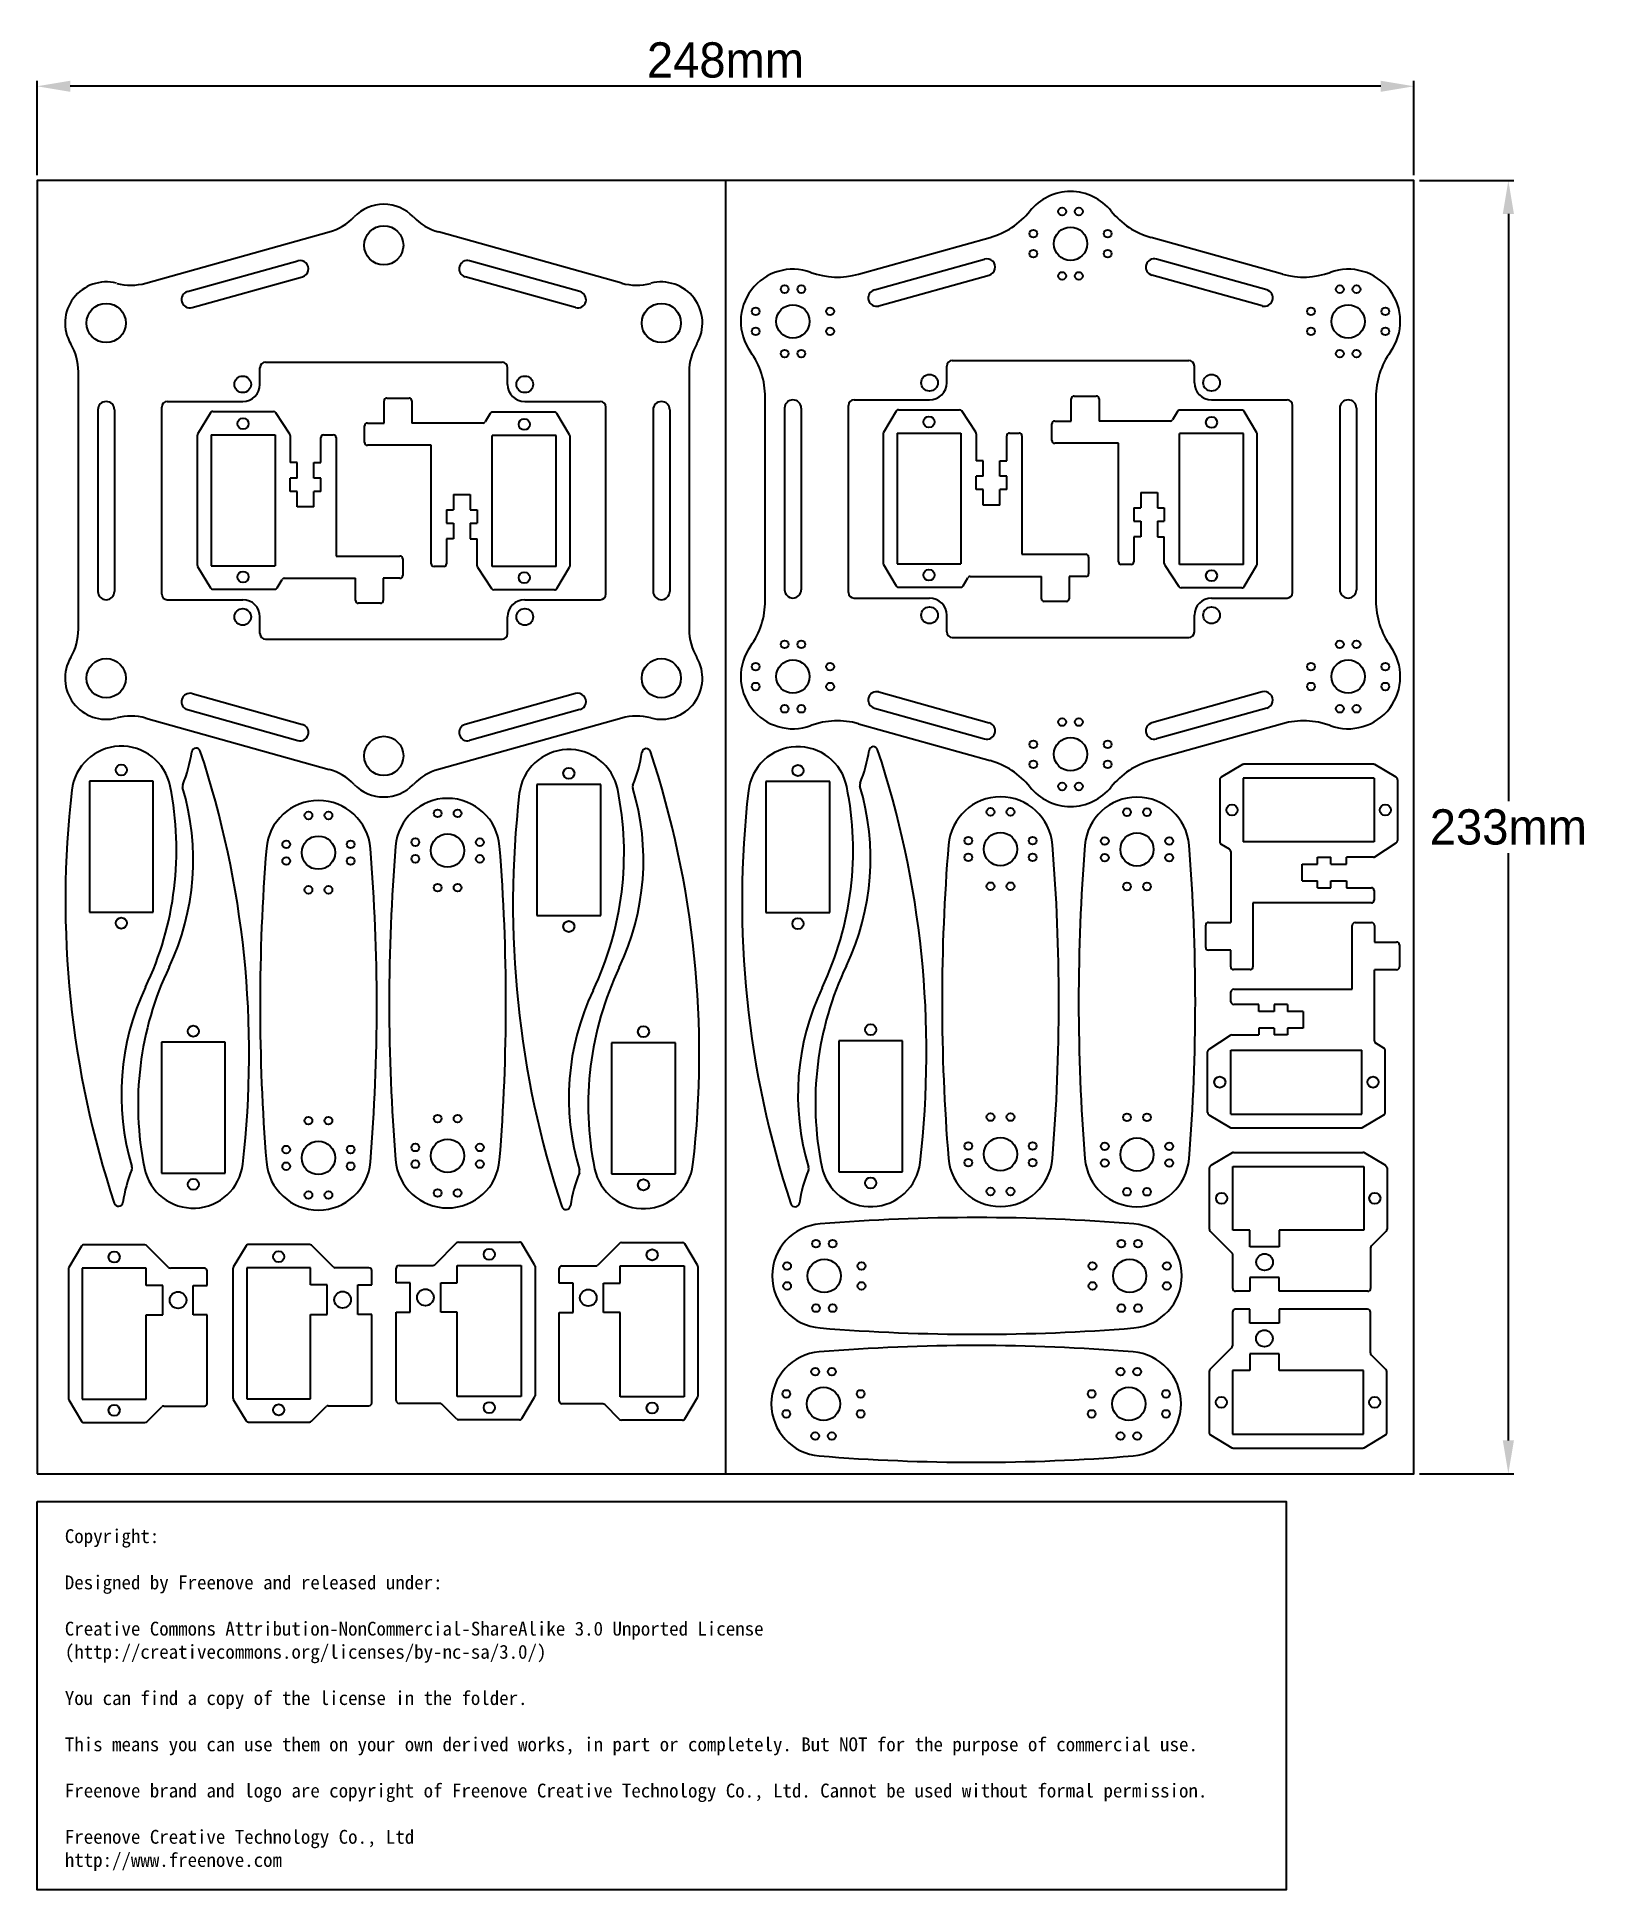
# Model space of a CAD drawing. Extents: x 0 to 280, y -75 to 259.
import ezdxf

# ---------------------------------------------------------------- set-up
doc = ezdxf.new("R2010")
doc.units = 0
doc.header["$PDSIZE"] = -1
doc.layers.get('0').update_dxf_attribs({"linetype": 'CONTINUOUS'})
doc.layers.get('Defpoints').update_dxf_attribs({"linetype": 'CONTINUOUS'})
doc.dimstyles.new('ISO-25', dxfattribs={"dimtxt": 2.5, "dimasz": 2.5, "dimexe": 1.25, "dimexo": 0.625, "dimtad": 1, "dimdsep": 46, "dimtxsty": 'Standard', "dimcen": 2.5, "dimadec": 0, "dimazin": 0, "dimtfac": 1, "dimtmove": 0, "dimatfit": 3, "dimfxl": 1, "dimarcsym": 0})

# ---------------------------------------------------------------- blocks, each defined once
blk = doc.blocks.new('*D1')
at = {"color": 0, "lineweight": -2, "transparency": 16777216}
for p, q in [((0, 233.99), (0, 250.99)), ((248, 233.99), (248, 250.99)), ((242.01, 250), (5.99, 250))]:
    blk.add_line(p, q, dxfattribs=at)
at = {"color": 0, "transparency": 16777216}
for points in [[(5.99, 251), (5.99, 249), (0, 250)], [(242.01, 251), (242.01, 249), (248, 250)]]:
    blk.add_solid(points, dxfattribs=at)
at = {"layer": 'Defpoints', "color": 0, "transparency": 16777216}
for p in [(0, 250), (0, 233), (248, 233)]:
    blk.add_point(p, dxfattribs=at)
at = {"color": 0, "transparency": 16777216, "insert": (124, 254.7), "char_height": 6.35, "attachment_point": 5}
blk.add_mtext('248mm', dxfattribs=at)
blk = doc.blocks.new('*D2')
at = {"color": 0, "lineweight": -2, "transparency": 16777216}
for p, q in [((248.99, 233), (265.99, 233)), ((265, 227.01), (265, 121.2)), ((265, 5.99), (265, 111.8)), ((248.99, 0), (265.99, 0))]:
    blk.add_line(p, q, dxfattribs=at)
at = {"color": 0, "transparency": 16777216}
for points in [[(264, 227.01), (266, 227.01), (265, 233)], [(264, 5.99), (266, 5.99), (265, 0)]]:
    blk.add_solid(points, dxfattribs=at)
at = {"layer": 'Defpoints', "color": 0, "transparency": 16777216}
for p in [(248, 233), (265, 233), (248, 0)]:
    blk.add_point(p, dxfattribs=at)
at = {"color": 0, "transparency": 16777216, "insert": (265, 116.5), "char_height": 6.35, "attachment_point": 5}
blk.add_mtext('233mm', dxfattribs=at)

msp = doc.modelspace()

# ---------------------------------------------------------------- linework, layer by layer
msp.add_line((124, 233), (124, 0))
at = {"color": 7, "linetype": 'Continuous'}
for p, q in [((19.588, 214.528), (52.605, 223.773)), ((105.301, 214.528), (72.284, 223.773)), ((147.949, 216.13), (171.643, 222.764)), ((224.34, 216.13), (200.645, 222.764)), ((27.106, 212.998), (46.974, 218.562)), ((97.783, 212.998), (77.914, 218.562)), ((150.806, 213.295), (170.674, 218.858)), ((221.483, 213.295), (201.614, 218.858)), ((27.914, 210.11), (47.783, 215.673)), ((96.974, 210.11), (77.106, 215.673)), ((151.614, 210.406), (171.483, 215.969)), ((220.674, 210.406), (200.806, 215.969)), ((164.844, 200.587), (207.444, 200.587)), ((7.444, 152.154), (7.444, 198.517)), ((40.144, 196.291), (40.144, 199.291)), ((41.144, 200.291), (83.744, 200.291)), ((84.744, 196.291), (84.744, 199.291)), ((117.444, 198.517), (117.444, 152.154)), ((163.844, 196.587), (163.844, 199.587)), ((208.444, 196.587), (208.444, 199.587)), ((62.998, 193.814), (66.998, 193.814)), ((131.144, 157.291), (131.144, 193.973)), ((186.285, 189.679), (186.285, 193.679)), ((186.785, 194.179), (190.785, 194.179)), ((191.285, 193.679), (191.285, 189.679)), ((241.144, 193.973), (241.144, 157.291)), ((10.944, 191.691), (10.944, 158.981)), ((13.944, 191.691), (13.944, 158.981)), ((22.444, 158.481), (22.444, 192.191)), ((23.444, 193.191), (37.044, 193.191)), ((31.209, 191.15), (28.925, 187.312)), ((31.639, 191.394), (42.584, 191.394)), ((45.523, 187.319), (43.003, 191.168)), ((62.498, 189.314), (62.498, 193.314)), ((67.498, 193.314), (67.498, 189.314)), ((81.602, 191.019), (80.733, 189.558)), ((93.214, 191.264), (82.032, 191.264)), ((87.844, 193.191), (101.444, 193.191)), ((95.928, 187.182), (93.643, 191.019)), ((102.444, 158.481), (102.444, 192.191)), ((110.944, 191.691), (110.944, 158.981)), ((113.944, 191.691), (113.944, 158.981)), ((134.644, 191.987), (134.644, 159.277)), ((137.644, 191.987), (137.644, 159.277)), ((146.144, 158.777), (146.144, 192.487)), ((147.144, 193.487), (160.744, 193.487)), ((154.748, 191.474), (152.464, 187.636)), ((155.178, 191.718), (166.123, 191.718)), ((169.062, 187.643), (166.541, 191.492)), ((205.39, 191.385), (204.52, 189.923)), ((217.001, 191.629), (205.82, 191.629)), ((211.544, 193.487), (225.144, 193.487)), ((219.715, 187.547), (217.431, 191.385)), ((226.144, 158.777), (226.144, 192.487)), ((234.644, 191.987), (234.644, 159.277)), ((237.644, 191.987), (237.644, 159.277)), ((28.855, 187.057), (28.855, 163.732)), ((31.355, 187.194), (31.355, 163.594)), ((31.355, 187.194), (42.855, 187.194)), ((42.855, 187.194), (42.855, 163.594)), ((45.605, 187.045), (45.605, 182.194)), ((51.605, 187.194), (53.355, 187.194)), ((58.998, 185.814), (58.998, 188.814)), ((59.498, 189.314), (62.498, 189.314)), ((80.303, 189.314), (67.498, 189.314)), ((81.998, 163.464), (81.998, 187.064)), ((93.498, 187.064), (81.998, 187.064)), ((93.498, 163.464), (93.498, 187.064)), ((152.393, 187.381), (152.393, 164.056)), ((154.893, 187.518), (166.393, 187.518)), ((154.893, 187.518), (154.893, 163.918)), ((166.393, 187.518), (166.393, 163.918)), ((169.143, 187.369), (169.143, 182.518)), ((174.643, 182.518), (174.643, 187.018)), ((175.143, 187.518), (176.893, 187.518)), ((177.393, 187.018), (177.393, 165.668)), ((182.785, 186.179), (182.785, 189.179)), ((183.285, 189.679), (186.285, 189.679)), ((204.09, 189.679), (191.285, 189.679)), ((205.785, 163.829), (205.785, 187.429)), ((217.285, 187.429), (205.785, 187.429)), ((217.285, 163.829), (217.285, 187.429)), ((219.785, 163.967), (219.785, 187.292)), ((51.105, 182.194), (51.105, 186.694)), ((53.855, 186.694), (53.855, 165.344)), ((70.998, 185.314), (59.498, 185.314)), ((70.998, 163.964), (70.998, 185.314)), ((95.998, 163.601), (95.998, 186.926)), ((194.785, 185.679), (183.285, 185.679)), ((194.785, 164.329), (194.785, 185.679)), ((46.855, 182.194), (45.605, 182.194)), ((46.855, 179.394), (46.855, 182.194)), ((49.855, 179.394), (49.855, 182.194)), ((49.855, 182.194), (51.105, 182.194)), ((170.393, 182.518), (169.143, 182.518)), ((170.393, 179.718), (170.393, 182.518)), ((173.393, 179.718), (173.393, 182.518)), ((173.393, 182.518), (174.643, 182.518)), ((46.855, 179.394), (45.605, 179.394)), ((45.605, 176.994), (45.605, 179.394)), ((46.855, 176.994), (45.605, 176.994)), ((46.855, 174.194), (46.855, 176.994)), ((51.105, 179.394), (49.855, 179.394)), ((49.855, 174.194), (49.855, 176.994)), ((51.105, 176.994), (49.855, 176.994)), ((51.105, 176.994), (51.105, 179.394)), ((170.393, 179.718), (169.143, 179.718)), ((169.143, 177.318), (169.143, 179.718)), ((170.393, 177.318), (169.143, 177.318)), ((170.393, 174.518), (170.393, 177.318)), ((174.643, 179.718), (173.393, 179.718)), ((173.393, 174.518), (173.393, 177.318)), ((174.643, 177.318), (173.393, 177.318)), ((174.643, 177.318), (174.643, 179.718)), ((49.855, 174.194), (46.855, 174.194)), ((73.748, 173.664), (74.998, 173.664)), ((73.748, 173.664), (73.748, 171.264)), ((74.998, 176.464), (77.998, 176.464)), ((74.998, 176.464), (74.998, 173.664)), ((77.998, 176.464), (77.998, 173.664)), ((77.998, 173.664), (79.248, 173.664)), ((79.248, 173.664), (79.248, 171.264)), ((173.393, 174.518), (170.393, 174.518)), ((197.535, 174.029), (198.785, 174.029)), ((197.535, 174.029), (197.535, 171.629)), ((198.785, 176.829), (201.785, 176.829)), ((198.785, 176.829), (198.785, 174.029)), ((201.785, 176.829), (201.785, 174.029)), ((201.785, 174.029), (203.035, 174.029)), ((203.035, 174.029), (203.035, 171.629)), ((73.748, 171.264), (74.998, 171.264)), ((74.998, 171.264), (74.998, 168.464)), ((77.998, 171.264), (77.998, 168.464)), ((77.998, 171.264), (79.248, 171.264)), ((197.535, 171.629), (198.785, 171.629)), ((198.785, 171.629), (198.785, 168.829)), ((201.785, 171.629), (201.785, 168.829)), ((201.785, 171.629), (203.035, 171.629)), ((74.998, 168.464), (73.748, 168.464)), ((73.748, 168.464), (73.748, 163.964)), ((77.998, 168.464), (79.248, 168.464)), ((79.248, 163.613), (79.248, 168.464)), ((198.785, 168.829), (197.535, 168.829)), ((197.535, 168.829), (197.535, 164.329)), ((201.785, 168.829), (203.035, 168.829)), ((203.035, 163.978), (203.035, 168.829)), ((53.855, 165.344), (65.355, 165.344)), ((65.855, 164.844), (65.855, 161.844)), ((152.464, 163.8), (154.748, 159.962)), ((154.893, 163.918), (166.393, 163.918)), ((177.393, 165.668), (188.893, 165.668)), ((189.393, 165.168), (189.393, 162.168)), ((197.035, 163.829), (195.285, 163.829)), ((203.117, 163.704), (205.637, 159.855)), ((217.285, 163.829), (205.785, 163.829)), ((217.431, 159.873), (219.715, 163.711)), ((28.925, 163.476), (31.209, 159.638)), ((31.355, 163.594), (42.855, 163.594)), ((43.25, 159.638), (44.12, 161.1)), ((44.55, 161.344), (57.355, 161.344)), ((57.355, 157.344), (57.355, 161.344)), ((65.355, 161.344), (62.355, 161.344)), ((62.355, 161.344), (62.355, 157.344)), ((73.248, 163.464), (71.498, 163.464)), ((79.33, 163.339), (81.85, 159.49)), ((93.498, 163.464), (81.998, 163.464)), ((93.643, 159.508), (95.928, 163.346)), ((166.789, 159.962), (167.659, 161.424)), ((168.088, 161.668), (180.893, 161.668)), ((180.893, 157.668), (180.893, 161.668)), ((188.893, 161.668), (185.893, 161.668)), ((185.893, 161.668), (185.893, 157.668)), ((23.444, 157.481), (37.044, 157.481)), ((31.639, 159.394), (42.82, 159.394)), ((93.214, 159.264), (82.268, 159.264)), ((87.844, 157.481), (101.444, 157.481)), ((147.144, 157.777), (160.744, 157.777)), ((155.178, 159.718), (166.359, 159.718)), ((185.393, 157.168), (181.393, 157.168)), ((217.001, 159.629), (206.056, 159.629)), ((211.544, 157.777), (225.144, 157.777)), ((40.144, 151.381), (40.144, 154.381)), ((61.855, 156.844), (57.855, 156.844)), ((84.744, 151.381), (84.744, 154.381)), ((163.844, 151.677), (163.844, 154.677)), ((208.444, 151.677), (208.444, 154.677)), ((41.144, 150.381), (83.744, 150.381)), ((164.844, 150.677), (207.444, 150.677)), ((27.914, 140.562), (47.783, 134.998)), ((96.974, 140.562), (77.106, 134.998)), ((151.614, 140.858), (171.483, 135.295)), ((220.674, 140.858), (200.806, 135.295)), ((27.106, 137.673), (46.974, 132.11)), ((97.783, 137.673), (77.914, 132.11)), ((150.806, 137.969), (170.674, 132.406)), ((221.483, 137.969), (201.614, 132.406)), ((19.588, 136.143), (52.605, 126.898)), ((105.301, 136.143), (72.284, 126.898)), ((147.949, 135.134), (171.643, 128.5)), ((224.34, 135.134), (200.645, 128.5)), ((217.119, 127.765), (213.281, 125.481)), ((240.7, 127.836), (217.375, 127.836)), ((244.793, 125.481), (240.955, 127.765)), ((20.922, 124.808), (9.422, 124.808)), ((9.422, 124.808), (9.422, 101.208)), ((20.922, 101.208), (20.922, 124.808)), ((101.528, 124.207), (90.028, 124.207)), ((90.028, 124.207), (90.028, 100.607)), ((101.528, 100.607), (101.528, 124.207)), ((142.791, 124.706), (131.291, 124.706)), ((131.291, 124.706), (131.291, 101.106)), ((142.791, 101.106), (142.791, 124.706)), ((213.037, 125.051), (213.037, 113.87)), ((217.237, 125.336), (217.237, 113.836)), ((240.837, 125.336), (217.237, 125.336)), ((240.837, 125.336), (240.837, 113.836)), ((245.037, 125.051), (245.037, 114.106)), ((240.837, 113.836), (217.237, 113.836)), ((240.962, 111.167), (244.811, 113.688)), ((213.281, 113.44), (214.743, 112.57)), ((214.987, 112.141), (214.987, 99.336)), ((230.637, 111.086), (233.037, 111.086)), ((230.637, 109.836), (230.637, 111.086)), ((233.037, 109.836), (233.037, 111.086)), ((240.688, 111.086), (235.837, 111.086)), ((235.837, 109.836), (235.837, 111.086)), ((227.837, 109.836), (230.637, 109.836)), ((227.837, 106.836), (227.837, 109.836)), ((233.037, 109.836), (235.837, 109.836)), ((227.837, 106.836), (230.637, 106.836)), ((230.637, 105.586), (230.637, 106.836)), ((230.637, 105.586), (233.037, 105.586)), ((233.037, 106.836), (235.837, 106.836)), ((233.037, 105.586), (233.037, 106.836)), ((235.837, 106.836), (235.837, 105.586)), ((235.837, 105.586), (240.337, 105.586)), ((240.837, 105.086), (240.837, 103.336)), ((9.422, 101.208), (20.922, 101.208)), ((90.028, 100.607), (101.528, 100.607)), ((131.291, 101.106), (142.791, 101.106)), ((240.337, 102.836), (218.987, 102.836)), ((218.987, 102.836), (218.987, 91.336)), ((210.487, 94.836), (210.487, 98.836)), ((210.987, 99.336), (214.987, 99.336)), ((236.881, 87.304), (236.881, 98.804)), ((237.381, 99.304), (240.381, 99.304)), ((240.881, 98.804), (240.881, 95.804)), ((214.987, 94.336), (210.987, 94.336)), ((214.987, 91.336), (214.987, 94.336)), ((240.881, 95.804), (244.881, 95.804)), ((245.381, 95.304), (245.381, 91.304)), ((218.487, 90.836), (215.487, 90.836)), ((244.881, 90.804), (240.881, 90.804)), ((240.881, 77.999), (240.881, 90.804)), ((215.531, 87.304), (236.881, 87.304)), ((215.031, 85.054), (215.031, 86.804)), ((220.031, 84.554), (215.531, 84.554)), ((220.031, 83.304), (220.031, 84.554)), ((225.231, 84.554), (222.831, 84.554)), ((222.831, 84.554), (222.831, 83.304)), ((225.231, 84.554), (225.231, 83.304)), ((222.831, 83.304), (220.031, 83.304)), ((220.031, 80.304), (220.031, 79.054)), ((222.831, 80.304), (220.031, 80.304)), ((222.831, 80.304), (222.831, 79.054)), ((228.031, 83.304), (225.231, 83.304)), ((225.231, 80.304), (225.231, 79.054)), ((228.031, 80.304), (225.231, 80.304)), ((228.031, 83.304), (228.031, 80.304)), ((33.887, 77.737), (22.387, 77.737)), ((22.387, 77.737), (22.387, 54.137)), ((33.887, 54.137), (33.887, 77.737)), ((103.469, 77.644), (103.469, 54.044)), ((114.969, 77.644), (103.469, 77.644)), ((114.969, 54.044), (114.969, 77.644)), ((155.883, 77.998), (144.383, 77.998)), ((144.383, 77.998), (144.383, 54.398)), ((155.883, 54.398), (155.883, 77.998)), ((214.906, 78.972), (211.057, 76.452)), ((215.18, 79.054), (220.031, 79.054)), ((225.231, 79.054), (222.831, 79.054)), ((242.586, 76.7), (241.125, 77.569)), ((210.831, 65.088), (210.831, 76.034)), ((215.031, 64.804), (215.031, 76.304)), ((215.031, 76.304), (238.631, 76.304)), ((238.631, 64.804), (238.631, 76.304)), ((242.831, 65.088), (242.831, 76.27)), ((211.075, 64.659), (214.912, 62.374)), ((215.031, 64.804), (238.631, 64.804)), ((238.749, 62.374), (242.586, 64.659)), ((215.168, 62.304), (238.493, 62.304)), ((215.23, 57.802), (211.393, 55.518)), ((215.486, 57.872), (238.811, 57.872)), ((242.904, 55.518), (239.067, 57.802)), ((22.387, 54.137), (33.887, 54.137)), ((103.469, 54.044), (114.969, 54.044)), ((144.383, 54.398), (155.883, 54.398)), ((211.148, 44.079), (211.148, 55.088)), ((215.348, 55.372), (238.948, 55.372)), ((215.348, 43.872), (215.348, 55.372)), ((238.948, 55.372), (238.948, 43.872)), ((243.148, 55.088), (243.148, 44.079)), ((211.295, 43.726), (215.202, 39.819)), ((218.448, 43.872), (215.348, 43.872)), ((218.448, 40.872), (218.448, 43.872)), ((238.948, 43.872), (223.748, 43.872)), ((223.748, 43.872), (223.748, 40.872)), ((243.002, 43.726), (240.345, 41.069)), ((7.999, 40.985), (5.715, 37.147)), ((19.438, 41.229), (8.429, 41.229)), ((23.698, 37.175), (19.791, 41.082)), ((37.633, 41.06), (35.348, 37.223)), ((49.071, 41.305), (38.062, 41.305)), ((53.332, 37.251), (49.425, 41.158)), ((75.548, 41.572), (71.641, 37.665)), ((75.902, 41.719), (86.91, 41.719)), ((89.624, 37.637), (87.34, 41.475)), ((104.891, 41.5), (100.984, 37.593)), ((105.245, 41.646), (116.254, 41.646)), ((118.967, 37.564), (116.683, 41.402)), ((223.748, 40.872), (218.448, 40.872)), ((240.198, 40.715), (240.198, 33.372)), ((5.645, 36.891), (5.645, 13.566)), ((8.145, 37.029), (8.145, 13.429)), ((19.645, 37.029), (8.145, 37.029)), ((19.645, 33.929), (19.645, 37.029)), ((30.145, 37.029), (24.052, 37.029)), ((35.278, 36.967), (35.278, 13.642)), ((37.778, 37.105), (37.778, 13.505)), ((49.278, 37.105), (37.778, 37.105)), ((49.278, 34.005), (49.278, 37.105)), ((59.778, 37.105), (53.685, 37.105)), ((64.695, 34.419), (64.695, 37.019)), ((65.195, 37.519), (71.287, 37.519)), ((75.695, 37.519), (87.195, 37.519)), ((75.695, 34.419), (75.695, 37.519)), ((87.195, 37.519), (87.195, 13.919)), ((89.695, 37.381), (89.695, 14.056)), ((94.038, 34.346), (94.038, 36.946)), ((94.538, 37.446), (100.631, 37.446)), ((105.038, 37.446), (116.538, 37.446)), ((105.038, 34.346), (105.038, 37.446)), ((116.538, 37.446), (116.538, 13.846)), ((119.038, 37.309), (119.038, 13.984)), ((215.348, 33.372), (215.348, 39.465)), ((22.645, 33.929), (19.645, 33.929)), ((22.645, 28.629), (22.645, 33.929)), ((28.145, 33.929), (30.645, 33.929)), ((28.145, 28.629), (28.145, 33.929)), ((30.645, 33.929), (30.645, 36.529)), ((52.278, 34.005), (49.278, 34.005)), ((52.278, 28.705), (52.278, 34.005)), ((57.778, 34.005), (60.278, 34.005)), ((57.778, 28.705), (57.778, 34.005)), ((60.278, 34.005), (60.278, 36.605)), ((67.195, 34.419), (64.695, 34.419)), ((67.195, 29.119), (67.195, 34.419)), ((72.695, 29.119), (72.695, 34.419)), ((72.695, 34.419), (75.695, 34.419)), ((96.538, 34.346), (94.038, 34.346)), ((96.538, 29.046), (96.538, 34.346)), ((102.038, 29.046), (102.038, 34.346)), ((102.038, 34.346), (105.038, 34.346)), ((218.448, 35.372), (218.448, 32.872)), ((223.748, 35.372), (218.448, 35.372)), ((223.748, 32.872), (223.748, 35.372)), ((218.448, 32.872), (215.848, 32.872)), ((239.698, 32.872), (223.748, 32.872)), ((19.645, 13.429), (19.645, 28.629)), ((19.645, 28.629), (22.645, 28.629)), ((30.645, 28.629), (28.145, 28.629)), ((30.645, 12.679), (30.645, 28.629)), ((49.278, 13.505), (49.278, 28.705)), ((49.278, 28.705), (52.278, 28.705)), ((60.278, 28.705), (57.778, 28.705)), ((60.278, 12.755), (60.278, 28.705)), ((64.695, 29.119), (67.195, 29.119)), ((64.695, 13.169), (64.695, 29.119)), ((75.695, 29.119), (72.695, 29.119)), ((75.695, 13.919), (75.695, 29.119)), ((94.038, 29.046), (96.538, 29.046)), ((94.038, 13.096), (94.038, 29.046)), ((105.038, 29.046), (102.038, 29.046)), ((105.038, 13.846), (105.038, 29.046)), ((215.309, 29.121), (215.309, 23.028)), ((218.409, 29.621), (215.809, 29.621)), ((218.409, 27.121), (218.409, 29.621)), ((223.709, 27.121), (218.409, 27.121)), ((223.709, 29.621), (223.709, 27.121)), ((239.659, 29.621), (223.709, 29.621)), ((240.159, 21.778), (240.159, 29.121)), ((215.163, 22.675), (211.256, 18.768)), ((223.709, 21.621), (218.409, 21.621)), ((218.409, 21.621), (218.409, 18.621)), ((223.709, 18.621), (223.709, 21.621)), ((242.963, 18.768), (240.306, 21.425)), ((211.109, 18.414), (211.109, 7.405)), ((215.309, 18.621), (215.309, 7.121)), ((218.409, 18.621), (215.309, 18.621)), ((238.909, 18.621), (223.709, 18.621)), ((238.909, 7.121), (238.909, 18.621)), ((243.109, 7.405), (243.109, 18.414)), ((8.145, 13.429), (19.645, 13.429)), ((35.348, 13.386), (37.633, 9.549)), ((37.778, 13.505), (49.278, 13.505)), ((87.195, 13.919), (75.695, 13.919)), ((87.34, 9.963), (89.624, 13.801)), ((116.538, 13.846), (105.038, 13.846)), ((116.683, 9.891), (118.967, 13.728)), ((5.715, 13.311), (7.999, 9.473)), ((19.791, 9.375), (22.448, 12.032)), ((22.802, 12.179), (30.145, 12.179)), ((49.425, 9.451), (52.082, 12.108)), ((52.435, 12.255), (59.778, 12.255)), ((72.537, 12.669), (65.195, 12.669)), ((75.548, 9.865), (72.891, 12.522)), ((101.881, 12.596), (94.538, 12.596)), ((104.891, 9.793), (102.234, 12.45)), ((8.429, 9.229), (19.438, 9.229)), ((38.062, 9.305), (49.071, 9.305)), ((86.91, 9.719), (75.902, 9.719)), ((116.254, 9.646), (105.245, 9.646)), ((211.353, 6.976), (215.191, 4.691)), ((215.309, 7.121), (238.909, 7.121)), ((239.027, 4.691), (242.865, 6.976)), ((215.447, 4.621), (238.772, 4.621))]:
    msp.add_line(p, q, dxfattribs=at)
for points in [[(0, 0), (248, 0), (248, 233), (0, 233)], [(0, -5), (225, -5), (225, -75), (0, -75)]]:
    msp.add_lwpolyline(points, close=True)
for centre, radius in [((184.644, 227.432), 0.7), ((187.644, 227.432), 0.7), ((62.444, 221.336), 3.536), ((179.444, 223.432), 0.7), ((186.144, 221.632), 3), ((192.844, 223.432), 0.7), ((179.444, 219.832), 0.7), ((192.844, 219.832), 0.7), ((134.644, 213.432), 0.7), ((137.644, 213.432), 0.7), ((184.644, 215.832), 0.7), ((187.644, 215.832), 0.7), ((234.644, 213.432), 0.7), ((237.644, 213.432), 0.7), ((12.444, 207.336), 3.536), ((112.444, 207.336), 3.536), ((136.144, 207.632), 3), ((236.144, 207.632), 3), ((129.444, 209.432), 0.7), ((142.844, 209.432), 0.7), ((229.444, 209.432), 0.7), ((242.844, 209.432), 0.7), ((129.444, 205.832), 0.7), ((142.844, 205.832), 0.7), ((229.444, 205.832), 0.7), ((242.844, 205.832), 0.7), ((134.644, 201.832), 0.7), ((137.644, 201.832), 0.7), ((234.644, 201.832), 0.7), ((237.644, 201.832), 0.7), ((37.044, 196.291), 1.5), ((87.844, 196.291), 1.5), ((160.744, 196.587), 1.5), ((211.544, 196.587), 1.5), ((160.643, 189.518), 1), ((211.535, 189.429), 1), ((37.105, 189.194), 1), ((87.748, 189.064), 1), ((37.105, 161.594), 1), ((87.748, 161.464), 1), ((160.643, 161.918), 1), ((211.535, 161.829), 1), ((37.044, 154.381), 1.5), ((87.844, 154.381), 1.5), ((160.744, 154.677), 1.5), ((211.544, 154.677), 1.5), ((134.644, 149.432), 0.7), ((137.644, 149.432), 0.7), ((234.644, 149.432), 0.7), ((237.644, 149.432), 0.7), ((12.444, 143.336), 3.536), ((112.444, 143.336), 3.536), ((129.444, 145.432), 0.7), ((136.144, 143.632), 3), ((142.844, 145.432), 0.7), ((229.444, 145.432), 0.7), ((236.144, 143.632), 3), ((242.844, 145.432), 0.7), ((129.444, 141.832), 0.7), ((142.844, 141.832), 0.7), ((229.444, 141.832), 0.7), ((242.844, 141.832), 0.7), ((134.644, 137.832), 0.7), ((137.644, 137.832), 0.7), ((234.644, 137.832), 0.7), ((237.644, 137.832), 0.7), ((184.644, 135.432), 0.7), ((187.644, 135.432), 0.7), ((62.444, 129.336), 3.536), ((179.444, 131.432), 0.7), ((186.144, 129.632), 3), ((192.844, 131.432), 0.7), ((15.172, 126.808), 1), ((95.778, 126.207), 1), ((137.041, 126.706), 1), ((179.444, 127.832), 0.7), ((192.844, 127.832), 0.7), ((184.644, 123.832), 0.7), ((187.644, 123.832), 0.7), ((215.237, 119.586), 1), ((242.837, 119.586), 1), ((48.878, 118.605), 0.7), ((52.478, 118.605), 0.7), ((72.14, 118.989), 0.7), ((75.74, 118.989), 0.7), ((171.722, 119.254), 0.7), ((175.322, 119.254), 0.7), ((196.313, 119.2), 0.7), ((199.913, 119.2), 0.7), ((44.878, 113.405), 0.7), ((50.678, 111.905), 3), ((56.478, 113.405), 0.7), ((68.14, 113.789), 0.7), ((73.94, 112.289), 3), ((79.74, 113.789), 0.7), ((167.722, 114.054), 0.7), ((173.522, 112.554), 3), ((179.322, 114.054), 0.7), ((192.313, 114), 0.7), ((198.113, 112.5), 3), ((203.913, 114), 0.7), ((44.878, 110.405), 0.7), ((56.478, 110.405), 0.7), ((68.14, 110.789), 0.7), ((79.74, 110.789), 0.7), ((167.722, 111.054), 0.7), ((179.322, 111.054), 0.7), ((192.313, 111), 0.7), ((203.913, 111), 0.7), ((48.878, 105.205), 0.7), ((52.478, 105.205), 0.7), ((72.14, 105.589), 0.7), ((75.74, 105.589), 0.7), ((171.722, 105.854), 0.7), ((175.322, 105.854), 0.7), ((196.313, 105.8), 0.7), ((199.913, 105.8), 0.7), ((15.172, 99.208), 1), ((95.778, 98.607), 1), ((137.041, 99.106), 1), ((28.137, 79.737), 1), ((109.219, 79.644), 1), ((150.133, 79.998), 1), ((213.031, 70.554), 1), ((240.631, 70.554), 1), ((48.878, 63.605), 0.7), ((52.478, 63.605), 0.7), ((72.14, 63.989), 0.7), ((75.74, 63.989), 0.7), ((171.722, 64.254), 0.7), ((175.322, 64.254), 0.7), ((196.313, 64.2), 0.7), ((199.913, 64.2), 0.7), ((73.94, 57.289), 3), ((173.522, 57.554), 3), ((198.113, 57.5), 3), ((44.878, 58.405), 0.7), ((50.678, 56.905), 3), ((56.478, 58.405), 0.7), ((68.14, 58.789), 0.7), ((79.74, 58.789), 0.7), ((167.722, 59.054), 0.7), ((179.322, 59.054), 0.7), ((192.313, 59), 0.7), ((203.913, 59), 0.7), ((44.878, 55.405), 0.7), ((56.478, 55.405), 0.7), ((68.14, 55.789), 0.7), ((79.74, 55.789), 0.7), ((167.722, 56.054), 0.7), ((179.322, 56.054), 0.7), ((192.313, 56), 0.7), ((203.913, 56), 0.7), ((28.137, 52.137), 1), ((48.878, 50.205), 0.7), ((52.478, 50.205), 0.7), ((72.14, 50.589), 0.7), ((75.74, 50.589), 0.7), ((109.219, 52.044), 1), ((150.133, 52.398), 1), ((171.722, 50.854), 0.7), ((175.322, 50.854), 0.7), ((196.313, 50.8), 0.7), ((199.913, 50.8), 0.7), ((213.348, 49.622), 1), ((240.948, 49.622), 1), ((43.528, 39.105), 1), ((81.445, 39.519), 1), ((110.788, 39.446), 1), ((140.292, 41.439), 0.7), ((143.292, 41.439), 0.7), ((195.292, 41.439), 0.7), ((198.292, 41.439), 0.7), ((13.895, 39.029), 1), ((135.092, 37.439), 0.7), ((141.792, 35.639), 3), ((148.492, 37.439), 0.7), ((190.092, 37.439), 0.7), ((196.792, 35.639), 3), ((203.492, 37.439), 0.7), ((221.098, 38.122), 1.5), ((135.092, 33.839), 0.7), ((148.492, 33.839), 0.7), ((190.092, 33.839), 0.7), ((203.492, 33.839), 0.7), ((25.395, 31.279), 1.5), ((55.028, 31.355), 1.5), ((69.945, 31.769), 1.5), ((99.288, 31.696), 1.5), ((140.292, 29.839), 0.7), ((143.292, 29.839), 0.7), ((195.292, 29.839), 0.7), ((198.292, 29.839), 0.7), ((221.059, 24.371), 1.5), ((140.15, 18.379), 0.7), ((143.15, 18.379), 0.7), ((195.15, 18.379), 0.7), ((198.15, 18.379), 0.7), ((134.95, 14.379), 0.7), ((141.65, 12.579), 3), ((148.35, 14.379), 0.7), ((189.95, 14.379), 0.7), ((196.65, 12.579), 3), ((203.35, 14.379), 0.7), ((213.309, 12.871), 1), ((240.909, 12.871), 1), ((13.895, 11.429), 1), ((43.528, 11.505), 1), ((81.445, 11.919), 1), ((110.788, 11.846), 1), ((134.95, 10.779), 0.7), ((148.35, 10.779), 0.7), ((189.95, 10.779), 0.7), ((203.35, 10.779), 0.7), ((140.15, 6.779), 0.7), ((143.15, 6.779), 0.7), ((195.15, 6.779), 0.7), ((198.15, 6.779), 0.7)]:
    msp.add_circle(centre, radius, dxfattribs=at)
for centre, radius, start, end in [((186.144, 221.632), 9.4, 38.6462, 141.3538), ((62.444, 221.336), 7.4, 43.90744, 136.09256), ((167.869, 236.245), 14, 285.64225, 321.3538), ((204.42, 236.245), 14, 218.6462, 254.35775), ((49.908, 233.402), 10, 285.64225, 316.09256), ((74.98, 233.402), 10, 223.90744, 254.35775), ((47.379, 217.117), 1.5, 285.64225, 105.64225), ((77.51, 217.117), 1.5, 74.35775, 254.35775), ((136.144, 207.632), 9.4, 69.93069, 215.71156), ((171.079, 217.414), 1.5, 285.64225, 105.64225), ((201.21, 217.414), 1.5, 74.35775, 254.35775), ((236.144, 207.632), 9.4, 324.28844, 110.06931), ((12.444, 207.336), 7.4, 75.19193, 210.45031), ((16.892, 224.158), 10, 255.19193, 285.64225), ((107.997, 224.158), 10, 254.35775, 284.80807), ((112.444, 207.336), 7.4, 329.54969, 104.80807), ((144.174, 229.611), 14, 249.93069, 285.64225), ((228.115, 229.611), 14, 254.35775, 290.06931), ((27.51, 211.554), 1.5, 105.64225, 285.64225), ((97.379, 211.554), 1.5, 254.35775, 74.35775), ((151.21, 211.85), 1.5, 105.64225, 285.64225), ((221.079, 211.85), 1.5, 254.35775, 74.35775), ((-2.556, 198.517), 10, 0, 30.45031), ((127.444, 198.517), 10, 149.54969, 180), ((117.144, 193.973), 14, 0, 35.71156), ((164.844, 199.587), 1, 90, 180), ((207.444, 199.587), 1, 0, 90), ((255.144, 193.973), 14, 144.28844, 180), ((41.144, 199.291), 1, 90, 180), ((83.744, 199.291), 1, 0, 90), ((37.044, 196.291), 3.1, 270, 0), ((62.998, 193.314), 0.5, 90, 180), ((66.998, 193.314), 0.5, 0, 90), ((87.844, 196.291), 3.1, 180, 270), ((160.744, 196.587), 3.1, 270, 0), ((186.785, 193.679), 0.5, 90, 180), ((190.785, 193.679), 0.5, 0, 90), ((211.544, 196.587), 3.1, 180, 270), ((12.444, 191.691), 1.5, 0, 180), ((23.444, 192.191), 1, 90, 180), ((31.639, 190.894), 0.5, 90, 149.23728), ((42.584, 190.894), 0.5, 33.21525, 90), ((82.032, 190.764), 0.5, 90, 149.23728), ((93.214, 190.764), 0.5, 30.76272, 90), ((101.444, 192.191), 1, 0, 90), ((112.444, 191.691), 1.5, 0, 180), ((136.144, 191.987), 1.5, 0, 180), ((147.144, 192.487), 1, 90, 180), ((155.178, 191.218), 0.5, 90, 149.23728), ((166.123, 191.218), 0.5, 33.21525, 90), ((205.82, 191.129), 0.5, 90, 149.23728), ((217.001, 191.129), 0.5, 30.76272, 90), ((225.144, 192.487), 1, 0, 90), ((236.144, 191.987), 1.5, 0, 180), ((29.355, 187.057), 0.5, 149.23728, 180), ((45.105, 187.045), 0.5, 0, 33.21525), ((51.605, 186.694), 0.5, 90, 180), ((53.355, 186.694), 0.5, 0, 90), ((59.498, 188.814), 0.5, 90, 180), ((80.303, 189.814), 0.5, 270, 329.23728), ((95.498, 186.926), 0.5, 0, 30.76272), ((152.893, 187.381), 0.5, 149.23728, 180), ((168.643, 187.369), 0.5, 0, 33.21525), ((175.143, 187.018), 0.5, 90, 180), ((176.893, 187.018), 0.5, 0, 90), ((183.285, 189.179), 0.5, 90, 180), ((204.09, 190.179), 0.5, 270, 329.23728), ((219.285, 187.292), 0.5, 0, 30.76272), ((59.498, 185.814), 0.5, 180, 270), ((183.285, 186.179), 0.5, 180, 270), ((29.355, 163.732), 0.5, 180, 210.76272), ((65.355, 164.844), 0.5, 360, 90), ((71.498, 163.964), 0.5, 180, 270), ((73.248, 163.964), 0.5, 270, 0), ((79.748, 163.613), 0.5, 180, 213.21525), ((95.498, 163.601), 0.5, 329.23728, 0), ((152.893, 164.056), 0.5, 180, 210.76272), ((188.893, 165.168), 0.5, 360, 90), ((195.285, 164.329), 0.5, 180, 270), ((197.035, 164.329), 0.5, 270, 0), ((203.535, 163.978), 0.5, 180, 213.21525), ((219.285, 163.967), 0.5, 329.23728, 360), ((44.55, 160.844), 0.5, 90, 149.23728), ((65.355, 161.844), 0.5, 270, 360), ((168.088, 161.168), 0.5, 90, 149.23728), ((188.893, 162.168), 0.5, 270, 0), ((12.444, 158.981), 1.5, 180, 0), ((23.444, 158.481), 1, 180, 270), ((31.639, 159.894), 0.5, 210.76272, 270), ((37.044, 154.381), 3.1, 0, 90), ((42.82, 159.894), 0.5, 270, 329.23728), ((57.855, 157.344), 0.5, 180, 270), ((61.855, 157.344), 0.5, 270, 0), ((82.268, 159.764), 0.5, 213.21525, 270), ((87.844, 154.381), 3.1, 90, 180), ((93.214, 159.764), 0.5, 270, 329.23728), ((101.444, 158.481), 1, 270, 0), ((112.444, 158.981), 1.5, 180, 0), ((117.144, 157.291), 14, 324.28844, 0), ((136.144, 159.277), 1.5, 180, 0), ((147.144, 158.777), 1, 180, 270), ((155.178, 160.218), 0.5, 210.76272, 270), ((160.744, 154.677), 3.1, 0, 90), ((166.359, 160.218), 0.5, 270, 329.23728), ((181.393, 157.668), 0.5, 180, 270), ((185.393, 157.668), 0.5, 270, 0), ((206.056, 160.129), 0.5, 213.21525, 270), ((211.544, 154.677), 3.1, 90, 180), ((217.001, 160.129), 0.5, 270, 329.23728), ((225.144, 158.777), 1, 270, 0), ((236.144, 159.277), 1.5, 180, 0), ((255.144, 157.291), 14, 180, 215.71156), ((-2.556, 152.154), 10, 329.54969, 0), ((41.144, 151.381), 1, 180, 270), ((83.744, 151.381), 1, 270, 0), ((127.444, 152.154), 10, 180, 210.45031), ((164.844, 151.677), 1, 180, 270), ((207.444, 151.677), 1, 270, 0), ((12.444, 143.336), 7.4, 149.54969, 284.80807), ((112.444, 143.336), 7.4, 255.19193, 30.45031), ((136.144, 143.632), 9.4, 144.28844, 290.06931), ((236.144, 143.632), 9.4, 249.93069, 35.71156), ((27.51, 139.117), 1.5, 74.35775, 254.35775), ((97.379, 139.117), 1.5, 285.64225, 105.64225), ((151.21, 139.414), 1.5, 74.35775, 254.35775), ((221.079, 139.414), 1.5, 285.64225, 105.64225), ((16.892, 126.514), 10, 74.35775, 104.80807), ((47.379, 133.554), 1.5, 254.35775, 74.35775), ((77.51, 133.554), 1.5, 105.64225, 285.64225), ((107.997, 126.514), 10, 75.19193, 105.64225), ((144.174, 121.653), 14, 74.35775, 110.06931), ((171.079, 133.85), 1.5, 254.35775, 74.35775), ((201.21, 133.85), 1.5, 105.64225, 285.64225), ((228.115, 121.653), 14, 69.93069, 105.64225), ((15.172, 122.115), 8.976, 11.47957, 173.40827), ((28.646, 129.947), 0.8, 18.33106, 171.54633), ((95.778, 121.515), 8.976, 11.47957, 173.40827), ((109.728, 129.854), 0.8, 18.33106, 171.54633), ((137.041, 122.013), 8.976, 11.47957, 173.40827), ((124.133, 134.148), 26, 337.99959, 351.54633), ((150.642, 130.208), 0.8, 18.33106, 171.54633), ((-13.108, 75.955), 173.304, 353.40827, 18.33106), ((2.137, 133.887), 26, 337.99959, 351.54633), ((-135.104, 75.693), 173.304, 353.40827, 18.33106), ((49.908, 117.269), 10, 43.90744, 74.35775), ((74.98, 117.269), 10, 105.64225, 136.09256), ((83.219, 133.794), 26, 337.99959, 351.54633), ((-54.022, 75.601), 173.304, 353.40827, 18.33106), ((167.869, 115.018), 14, 38.6462, 74.35775), ((204.42, 115.018), 14, 105.64225, 141.3538), ((217.375, 127.336), 0.5, 90, 120.76272), ((240.7, 127.336), 0.5, 59.23728, 90), ((-32.535, 112.427), 57.656, 334.56967, 11.47957), ((-16.898, 110.615), 45.035, 334.56967, 16.77952), ((26.986, 123.847), 0.8, 157.99959, 196.77952), ((62.444, 129.336), 7.4, 223.90744, 316.09256), ((108.068, 123.754), 0.8, 157.99959, 196.77952), ((89.334, 112.325), 57.656, 334.56967, 11.47957), ((105.098, 110.876), 45.035, 334.56967, 16.77952), ((148.982, 124.109), 0.8, 157.99959, 196.77952), ((186.144, 129.632), 9.4, 218.6462, 321.3538), ((213.537, 125.051), 0.5, 120.76272, 180), ((244.537, 125.051), 0.5, 0, 59.23728), ((178.413, 103.251), 173.304, 173.40827, 198.33106), ((50.678, 111.905), 9.4, 4.63109, 175.36891), ((73.94, 112.289), 9.4, 4.63109, 175.36891), ((259.02, 102.651), 173.304, 173.40827, 198.33106), ((48.072, 111.826), 57.656, 334.56967, 11.47957), ((64.184, 110.522), 45.035, 334.56967, 16.77952), ((300.282, 103.149), 173.304, 173.40827, 198.33106), ((173.522, 112.554), 9.4, 4.63109, 175.36891), ((198.113, 112.5), 9.4, 4.63109, 175.36891), ((213.537, 113.87), 0.5, 180, 239.23728), ((244.537, 114.106), 0.5, 303.21525, 0), ((390.166, 84.405), 350, 175.36891, 184.63109), ((-288.81, 84.405), 350, 355.36891, 4.63109), ((413.428, 84.789), 350, 175.36891, 184.63109), ((-265.548, 84.789), 350, 355.36891, 4.63109), ((513.01, 85.054), 350, 175.36891, 184.63109), ((-165.966, 85.054), 350, 355.36891, 4.63109), ((537.601, 85), 350, 175.36891, 184.63109), ((-141.375, 85), 350, 355.36891, 4.63109), ((214.487, 112.141), 0.5, 360, 59.23728), ((240.688, 111.586), 0.5, 270, 303.21525), ((240.337, 105.086), 0.5, 0, 90), ((240.337, 103.336), 0.5, 270, 0), ((210.987, 98.836), 0.5, 90, 180), ((237.381, 98.804), 0.5, 90, 180), ((240.381, 98.804), 0.5, 0, 90), ((210.987, 94.836), 0.5, 180, 270), ((244.881, 95.304), 0.5, 0, 90), ((75.844, 66.518), 57.656, 154.56967, 191.47957), ((156.926, 66.425), 57.656, 154.56967, 191.47957), ((197.839, 66.779), 57.656, 154.56967, 191.47957), ((215.487, 91.336), 0.5, 180, 270), ((218.487, 91.336), 0.5, 270, 360), ((244.881, 91.304), 0.5, 270, 0), ((60.207, 68.329), 45.035, 154.56967, 196.77952), ((140.814, 67.729), 45.035, 154.56967, 196.77952), ((182.076, 68.227), 45.035, 154.56967, 196.77952), ((215.531, 86.804), 0.5, 90, 180), ((215.531, 85.054), 0.5, 180, 270), ((215.18, 78.554), 0.5, 90, 123.21525), ((241.381, 77.999), 0.5, 180, 239.23728), ((211.331, 76.034), 0.5, 123.21525, 180), ((242.331, 76.27), 0.5, 0, 59.23728), ((211.331, 65.088), 0.5, 180, 239.23728), ((242.331, 65.088), 0.5, 300.76272, 0), ((215.168, 62.804), 0.5, 239.23728, 270), ((238.493, 62.804), 0.5, 270, 300.76272), ((173.522, 57.554), 9.4, 184.63109, 355.36891), ((215.486, 57.372), 0.5, 90, 120.76272), ((238.811, 57.372), 0.5, 59.23728, 90), ((41.172, 45.058), 26, 157.99959, 171.54633), ((16.323, 55.097), 0.8, 337.99959, 16.77952), ((28.137, 56.829), 8.976, 191.47957, 353.40827), ((50.678, 56.905), 9.4, 184.63109, 355.36891), ((73.94, 57.289), 9.4, 184.63109, 355.36891), ((121.778, 44.457), 26, 157.99959, 171.54633), ((96.93, 54.497), 0.8, 337.99959, 16.77952), ((109.219, 56.737), 8.976, 191.47957, 353.40827), ((163.041, 44.956), 26, 157.99959, 171.54633), ((138.192, 54.995), 0.8, 337.99959, 16.77952), ((150.133, 57.091), 8.976, 191.47957, 353.40827), ((198.113, 57.5), 9.4, 184.63109, 355.36891), ((211.648, 55.088), 0.5, 120.76272, 180), ((242.648, 55.088), 0.5, 0, 59.23728), ((14.663, 48.997), 0.8, 198.33106, 351.54633), ((95.27, 48.397), 0.8, 198.33106, 351.54633), ((136.532, 48.896), 0.8, 198.33106, 351.54633), ((141.792, 35.639), 9.4, 94.63109, 265.36891), ((169.292, -303.849), 350, 85.36891, 94.63109), ((196.792, 35.639), 9.4, 274.63109, 85.36891), ((211.648, 44.079), 0.5, 180, 225), ((242.648, 44.079), 0.5, 315, 0), ((8.429, 40.729), 0.5, 90, 149.23728), ((19.438, 40.729), 0.5, 45, 90), ((38.062, 40.805), 0.5, 90, 149.23728), ((49.071, 40.805), 0.5, 45, 90), ((75.902, 41.219), 0.5, 90, 135), ((86.91, 41.219), 0.5, 30.76272, 90), ((105.245, 41.146), 0.5, 90, 135), ((116.254, 41.146), 0.5, 30.76272, 90), ((240.698, 40.715), 0.5, 135, 180), ((6.145, 36.891), 0.5, 149.23728, 180), ((24.052, 37.529), 0.5, 225, 270), ((30.145, 36.529), 0.5, 0, 90), ((35.778, 36.967), 0.5, 149.23728, 180), ((53.685, 37.605), 0.5, 225, 270), ((59.778, 36.605), 0.5, 0, 90), ((65.195, 37.019), 0.5, 90, 180), ((71.287, 38.019), 0.5, 270, 315), ((89.195, 37.381), 0.5, 0, 30.76272), ((94.538, 36.946), 0.5, 90, 180), ((100.631, 37.946), 0.5, 270, 315), ((118.538, 37.309), 0.5, 0, 30.76272), ((214.848, 39.465), 0.5, 360, 45), ((215.848, 33.372), 0.5, 180, 270), ((239.698, 33.372), 0.5, 270, 0), ((215.809, 29.121), 0.5, 90, 180), ((239.659, 29.121), 0.5, 0, 90), ((169.292, 375.127), 350, 265.36891, 274.63109), ((141.65, 12.579), 9.4, 94.63109, 265.36891), ((169.15, -326.909), 350, 85.36891, 94.63109), ((196.65, 12.579), 9.4, 274.63109, 85.36891), ((214.809, 23.028), 0.5, 315, 0), ((240.659, 21.778), 0.5, 180, 225), ((211.609, 18.414), 0.5, 135, 180), ((242.609, 18.414), 0.5, 0, 45), ((6.145, 13.566), 0.5, 180, 210.76272), ((35.778, 13.642), 0.5, 180, 210.76272), ((89.195, 14.056), 0.5, 329.23728, 0), ((118.538, 13.984), 0.5, 329.23728, 0), ((22.802, 11.679), 0.5, 90, 135), ((30.145, 12.679), 0.5, 270, 0), ((52.435, 11.755), 0.5, 90, 135), ((59.778, 12.755), 0.5, 270, 0), ((65.195, 13.169), 0.5, 180, 270), ((72.537, 12.169), 0.5, 45, 90), ((94.538, 13.096), 0.5, 180, 270), ((101.881, 12.096), 0.5, 45, 90), ((8.429, 9.729), 0.5, 210.76272, 270), ((19.438, 9.729), 0.5, 270, 315), ((38.062, 9.805), 0.5, 210.76272, 270), ((49.071, 9.805), 0.5, 270, 315), ((75.902, 10.219), 0.5, 225, 270), ((86.91, 10.219), 0.5, 270, 329.23728), ((105.245, 10.146), 0.5, 225, 270), ((116.254, 10.146), 0.5, 270, 329.23728), ((211.609, 7.405), 0.5, 180, 239.23728), ((242.609, 7.405), 0.5, 300.76272, 0), ((215.447, 5.121), 0.5, 239.23728, 270), ((238.772, 5.121), 0.5, 270, 300.76272), ((169.15, 352.067), 350, 265.36891, 274.63109)]:
    msp.add_arc(centre, radius, start, end, dxfattribs=at)

# ---------------------------------------------------------------- texts
at = {"insert": (5, -10), "char_height": 2.5, "attachment_point": 1}
msp.add_mtext_dynamic_manual_height_columns('{\\fSimHei|b0|i0|c134|p49;Copyright:\\P\\PDesigned by Freenove and released under:\\P\\PCreative Commons Attribution-NonCommercial-ShareAlike 3.0 Unported License\\P(http://creativecommons.org/licenses/by-nc-sa/3.0/)\\P\\PYou can find a copy of the license in the folder.\\P\\PThis means you can use them on your own derived works, in part or completely. But NOT for the purpose of commercial use.\\P\\PFreenove brand and logo are copyright of Freenove Creative Technology Co., Ltd. Cannot be used without formal permission.\\P\\PFreenove Creative Technology Co., Ltd\\Phttp://www.freenove.com\\P}', width=220, gutter_width=31.75, heights=[65], dxfattribs=at)

# ---------------------------------------------------------------- dimensions: what is measured, and where the dimension line sits
dim = msp.add_linear_dim(base=(0, 250), p1=(248, 233), p2=(0, 233), dimstyle='ISO-25', override={"dimtxt": 6.35, "dimasz": 5.9944, "dimexe": 0.9906, "dimexo": 0.9906, "dimgap": 1.524, "dimtih": 1, "dimtoh": 1, "dimpost": 'mm', "dimtzin": 0})
dim.commit()
dim.dimension.update_dxf_attribs({"geometry": '*D1', "text_midpoint": (124, 250), "dimtype": 160})
dim = msp.add_linear_dim(base=(265, 233), p1=(248, 0), p2=(248, 233), angle=90, dimstyle='ISO-25', override={"dimtxt": 6.35, "dimasz": 5.9944, "dimexe": 0.9906, "dimexo": 0.9906, "dimgap": 1.524, "dimtih": 1, "dimtoh": 1, "dimpost": 'mm', "dimtzin": 0})
dim.commit()
dim.dimension.update_dxf_attribs({"geometry": '*D2', "text_midpoint": (265, 116.5), "dimtype": 160})

doc.saveas('drawing.dxf')
